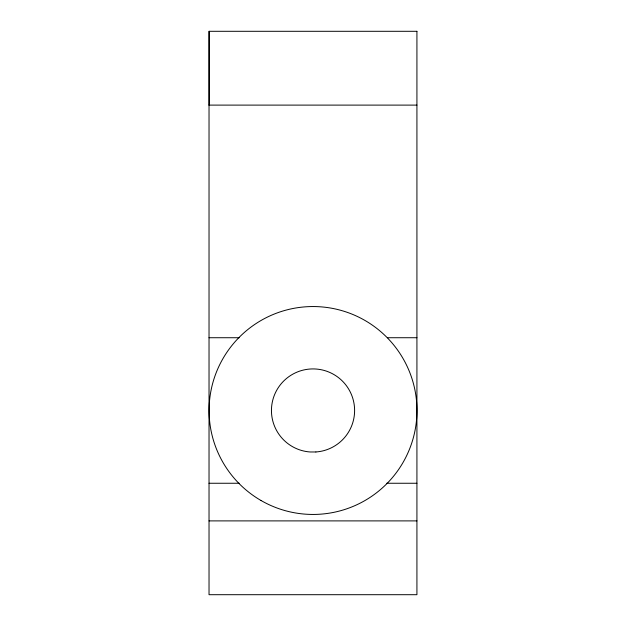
<?xml version="1.0" encoding="UTF-8"?>
<svg xmlns="http://www.w3.org/2000/svg" width="626" height="626" viewBox="0 0 626 626"><rect width="100%" height="100%" fill="white"/><g stroke="black" fill="none" stroke-linecap="round" stroke-linejoin="round"><path stroke-width="0.94" d="M209.029 105.105L416.924 105.105M209.029 337.727L239.281 337.727M387.643 337.727L416.924 337.727M209.029 483.256L239.281 483.256M386.665 483.256L416.924 483.256M209.029 520.895L416.924 520.895M209.17 31.3L209.17 105.105M315.895 451.972L310.097 451.972A41.582 41.582 0 0 1 277.529 388.848A41.582 41.582 0 0 1 348.557 388.895A41.582 41.582 0 0 1 315.895 451.972M416.924 31.3L209.029 31.3L209.029 594.7L416.924 594.7L416.924 31.3M261.05 500.518A103.947 103.947 0 0 0 416.971 410.492A103.947 103.947 0 0 0 261.05 320.473A103.947 103.947 0 0 0 261.05 500.518"/></g></svg>
